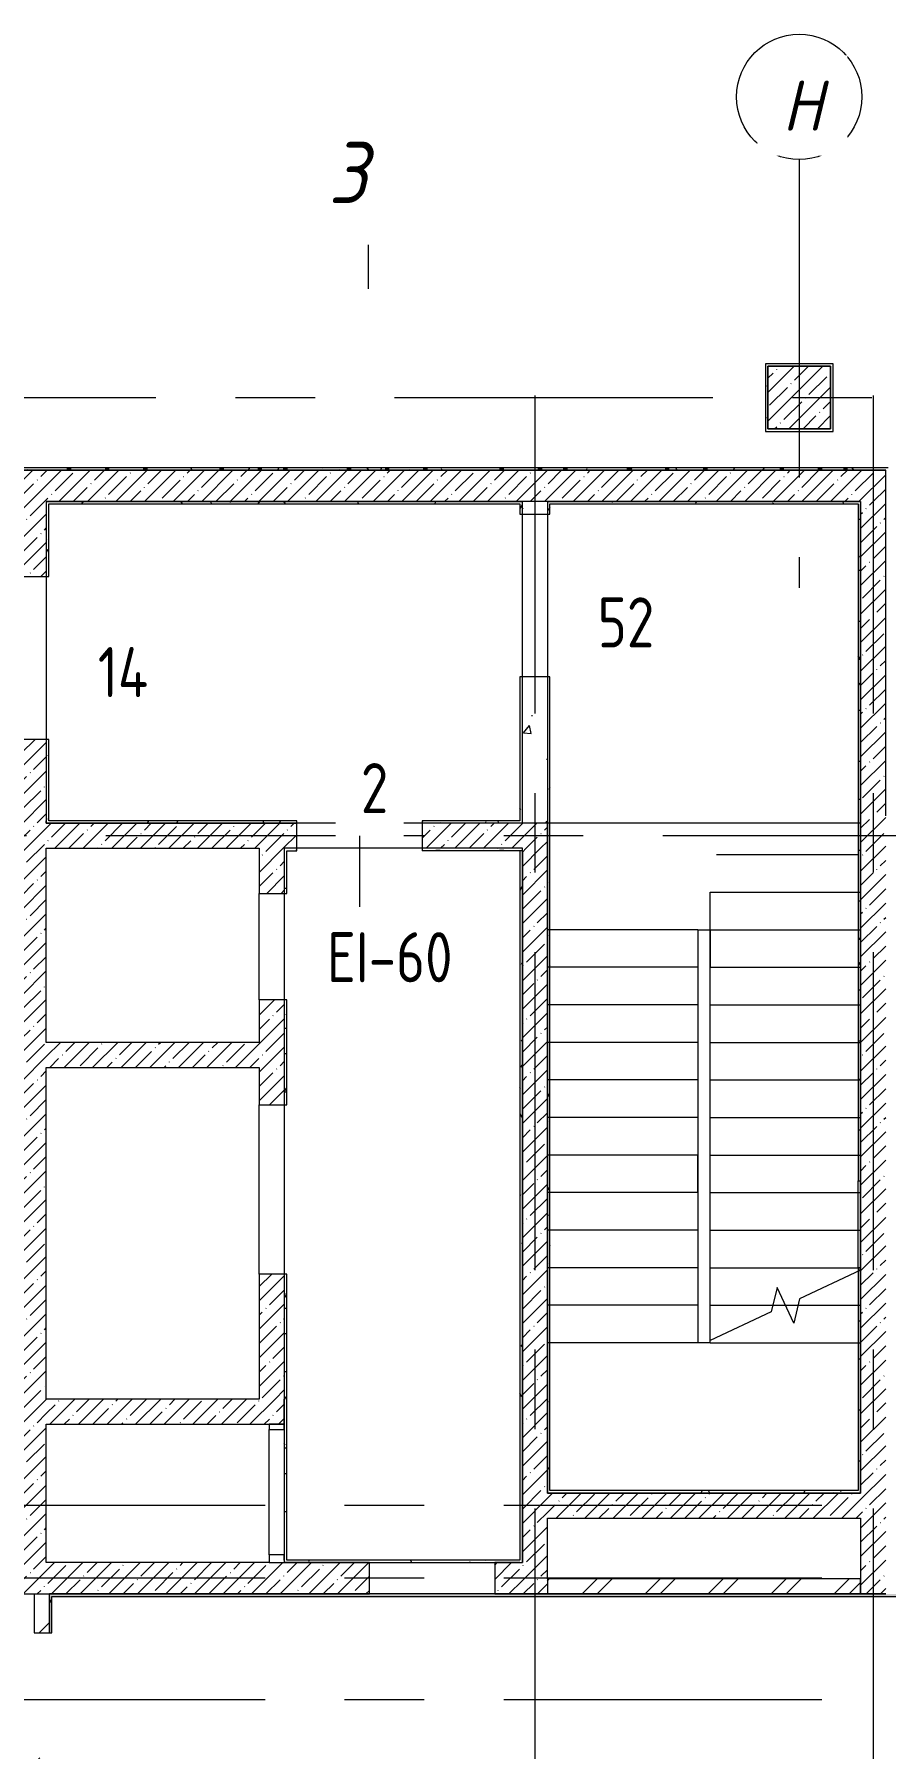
# Model space of a CAD drawing. Header units: metres. Extents: x 50 to 891, y -1294 to 247.
# Drawn here: x 669.2 to 703.2, y -1121.7 to -1053.2 of the extents above; entities that cross this region are included whole.
import ezdxf

# ---------------------------------------------------------------- set-up
doc = ezdxf.new("R2010")
doc.units = ezdxf.units.M
doc.linetypes.add('Линия сетки', pattern=[22.225, 12.7, -3.175, 3.175, -3.175])
doc.linetypes.add('Сверху', pattern=[3.96875, 2.38125, -1.5875])
doc.layers.add('S-GRID-IDEN', color=9, linetype='Continuous', lineweight=9)
doc.layers.add('ПЛАН', color=8, linetype='Continuous')
doc.styles.add('ISOCPEUR', font='isocpeur.ttf', dxfattribs={"width": 0.8, "height": 200})
doc.styles.add('ISOCPEUR_I', font='isocpeui.ttf', dxfattribs={"width": 0.9, "height": 350})
doc.styles.add('ISOCPEUR_I_1', font='isocpeui.ttf', dxfattribs={"width": 0.9, "height": 250})
pattern_1 = [(45, (788.3719, -1465.799), (-0.5702463, 0.5702463), []), (45, (788.9421, -1465.799), (-0.5702463, 0.5702463), [1.008065, -0.201615, 0.016765, -0.18485])]
pattern_2 = [(45, (788.3719, -1465.799), (-1.257236, 1.257236), []), (45, (788.3719, -1463.894), (-1.257236, 1.257236), [])]
pattern_3 = [(0, (788.3719, -1465.799), (2.032, 0.508), [0.16764, -1.35636, 0.16764, -1.35636, -8.128]), (0, (788.3719, -1465.799), (2.032, 0.508), [-3.048, 0.16764, -2.88036, 0.16764, -1.35636, -3.556]), (0, (788.3719, -1465.799), (2.032, 0.508), [-7.62, 0.16764, -0.84836, 0.16764, -2.37236]), (120, (789.1339, -1465.545), (-1.4559409, 1.5057636), [0.16764, -1.35636, 0.16764, -9.48436]), (120, (789.1339, -1465.545), (-1.4559409, 1.5057636), [-1.69164, -1.35636, 0.16764, -2.88036, -5.08]), (120, (789.1339, -1465.545), (-1.4559409, 1.5057636), [-6.096, 0.16764, -1.35636, 0.16764, -3.38836]), (120, (789.1339, -1465.545), (-1.4559409, 1.5057636), [-7.78764, -0.84836, 0.16764, -2.37236]), (240, (789.3879, -1464.529), (-0.5760591, -2.0137636), [0.16764, -1.35636, 0.16764, -9.48436]), (240, (789.3879, -1464.529), (-0.5760591, -2.0137636), [-1.69164, -1.35636, 0.16764, -2.88036, -5.08]), (240, (789.3879, -1464.529), (-0.5760591, -2.0137636), [-6.096, 0.16764, -1.35636, 0.16764, -3.38836]), (240, (789.3879, -1464.529), (-0.5760591, -2.0137636), [-7.78764, -0.84836, 0.16764, -2.37236])]

# ---------------------------------------------------------------- blocks, each defined once
blk = doc.blocks.new('Ось сетки - Заголовок сетки - Окружность 5 мм-84278--1А')
at = {"layer": 'S-GRID-IDEN'}
blk.add_circle((0, 0), 5, dxfattribs=at)

msp = doc.modelspace()

# ---------------------------------------------------------------- hatches: boundary and pattern name
at = {"layer": 'ПЛАН', "lineweight": 13}
h = msp.add_hatch(dxfattribs=at)
h.set_pattern_fill('FP_4', color=8, scale=0.005, style=0, pattern_type=2)
h.set_pattern_definition(pattern_3)
h.paths.add_polyline_path([(698.395, -1069.094), (698.495, -1069.094), (698.495, -1066.494), (698.395, -1066.494), (698.395, -1067.768)])
h = msp.add_hatch(dxfattribs=at)
h.set_pattern_fill('FP_1', color=8, scale=0.005, style=0, pattern_type=2)
h.set_pattern_definition(pattern_1)
h.paths.add_polyline_path([(698.495, -1068.994), (700.995, -1068.994), (700.995, -1066.494), (698.495, -1066.494), (698.495, -1067.768)])
h = msp.add_hatch(dxfattribs=at)
h.set_pattern_fill('FP_4', color=8, scale=0.005, style=0, pattern_type=2)
h.set_pattern_definition(pattern_3)
h.paths.add_polyline_path([(668.595, -1070.644), (703.295, -1070.644), (703.295, -1070.544), (668.595, -1070.544)])
h = msp.add_hatch(dxfattribs=at)
h.set_pattern_fill('FP_1', color=8, scale=0.005, style=0, pattern_type=2)
h.set_pattern_definition(pattern_1)
h.paths.add_polyline_path([(668.695, -1071.894), (703.195, -1071.894), (703.195, -1070.644), (668.695, -1070.644), (668.695, -1071.619)])
h = msp.add_hatch(dxfattribs=at)
h.set_pattern_fill('FP_1', color=8, scale=0.005, style=0, pattern_type=2)
h.set_pattern_definition(pattern_1)
h.paths.add_polyline_path([(668.695, -1114.269), (669.695, -1114.269), (669.695, -1081.394), (668.695, -1081.394), (668.695, -1113.98)])
h.paths.add_polyline_path([(668.695, -1074.894), (669.695, -1074.894), (669.695, -1071.894), (668.695, -1071.894), (668.695, -1072.903)])
h = msp.add_hatch(dxfattribs=at)
h.set_pattern_fill('FP_4', color=8, scale=0.005, style=0, pattern_type=2)
h.set_pattern_definition(pattern_3)
h.paths.add_polyline_path([(688.595, -1071.994), (688.695, -1071.994), (688.695, -1071.894), (669.695, -1071.894), (669.695, -1071.994), (678.721, -1071.994)])
h = msp.add_hatch(dxfattribs=at)
h.set_pattern_fill('FP_4', color=8, scale=0.005, style=0, pattern_type=2)
h.set_pattern_definition(pattern_3)
h.paths.add_polyline_path([(669.695, -1084.644), (669.795, -1084.644), (669.795, -1081.394), (669.695, -1081.394), (669.695, -1083.172)])
h.paths.add_polyline_path([(669.695, -1074.894), (669.795, -1074.894), (669.795, -1071.994), (669.695, -1071.994), (669.695, -1072.903)])
h = msp.add_hatch(dxfattribs=at)
h.set_pattern_fill('FP_4', color=8, scale=0.005, style=0, pattern_type=2)
h.set_pattern_definition(pattern_3)
h.paths.add_polyline_path([(688.595, -1084.744), (688.695, -1084.744), (688.695, -1078.894), (688.595, -1078.894), (688.595, -1084.644)])
h.paths.add_polyline_path([(688.695, -1072.394), (688.695, -1071.994), (688.595, -1071.994), (688.595, -1072.394)])
h = msp.add_hatch(dxfattribs=at)
h.set_pattern_fill('FP_2', color=8, scale=0.005, style=0, pattern_type=2)
h.set_pattern_definition([(50, (788.372, -1465.799), (3.643683, -0.31878), [0.381, -4.191]), (355, (788.372, -1465.799), (-0.704858, 3.821138), [0.3048, -3.3528]), (100.451, (788.6755, -1465.8256), (2.93885, 3.502334), [0.3238, -3.5618]), (46.184, (788.372, -1464.783), (5.42158, -0.840855), [0.5715, -6.2865]), (96.636, (788.8237, -1464.853), (4.74805, 4.94855), [0.4857, -5.3427]), (351.184, (788.372, -1464.783), (4.7481, 4.948506), [0.4572, -5.0292]), (21, (788.88, -1465.037), (3.03229, -2.045303), [0.381, -4.191]), (326, (788.88, -1465.037), (1.23604, 3.683765), [0.3048, -3.3528]), (71.451, (789.1326, -1465.2074), (4.26834, 1.638427), [0.3238, -3.5618]), (37.5, (788.3719, -1465.799), (0.0617735, 1.6911006), [0.03353, -3.27863, 0.03353, -3.37007, -3.3655]), (37.5, (788.3719, -1465.799), (0.0617735, 1.6911006), [-6.71576, 0.03353, -3.33197]), (7.5, (788.3719, -1465.799), (1.336394, 2.003611), [0.03353, -1.90703, 0.03353, -3.20243, -1.2827]), (7.5, (788.3719, -1465.799), (1.336394, 2.003611), [-5.17652, 0.03353, -1.24917]), (327.5, (787.239, -1465.799), (2.7118167, -0.1145767), [0.03353, -1.23647, 0.03353, -9.18667]), (327.5, (787.239, -1465.799), (2.7118167, -0.1145767), [-1.30353, -3.92887, 0.03353, -5.22427]), (317.5, (786.731, -1465.799), (2.962585, 0.508536), [0.03353, -1.61747, 0.03353, -2.59791, -3.7338]), (317.5, (786.731, -1465.799), (2.962585, 0.508536), [-4.28244, 0.03353, -3.70027])])
h.paths.add_polyline_path([(688.695, -1084.744), (689.695, -1084.744), (689.695, -1078.894), (688.695, -1078.894), (688.695, -1083.172)])
h.paths.add_polyline_path([(688.695, -1072.394), (689.695, -1072.394), (689.695, -1071.894), (688.695, -1071.894), (688.695, -1071.994)])
h = msp.add_hatch(dxfattribs=at)
h.set_pattern_fill('FP_4', color=8, scale=0.005, style=0, pattern_type=2)
h.set_pattern_definition(pattern_3)
h.paths.add_polyline_path([(702.195, -1071.994), (702.195, -1071.894), (689.695, -1071.894), (689.695, -1071.994), (702.095, -1071.994)])
h = msp.add_hatch(dxfattribs=at)
h.set_pattern_fill('FP_4', color=8, scale=0.005, style=0, pattern_type=2)
h.set_pattern_definition(pattern_3)
h.paths.add_polyline_path([(689.695, -1111.394), (689.795, -1111.394), (689.795, -1078.894), (689.695, -1078.894), (689.695, -1108.846)])
h.paths.add_polyline_path([(689.695, -1072.394), (689.795, -1072.394), (689.795, -1071.994), (689.695, -1071.994)])
h = msp.add_hatch(dxfattribs=at)
h.set_pattern_fill('FP_4', color=8, scale=0.005, style=0, pattern_type=2)
h.set_pattern_definition(pattern_3)
h.paths.add_polyline_path([(702.095, -1099.017), (702.195, -1099.017), (702.195, -1071.994), (702.095, -1071.994), (702.095, -1098.576)])
h = msp.add_hatch(dxfattribs=at)
h.set_pattern_fill('FP_1', color=8, scale=0.005, style=0, pattern_type=2)
h.set_pattern_definition(pattern_1)
h.paths.add_polyline_path([(702.195, -1115.519), (703.195, -1115.519), (703.195, -1071.894), (702.195, -1071.894), (702.195, -1115.264)])
h = msp.add_hatch(dxfattribs=at)
h.set_pattern_fill('FP_4', color=8, scale=0.005, style=0, pattern_type=2)
h.set_pattern_definition(pattern_3)
h.paths.add_polyline_path([(687.976, -1084.744), (688.595, -1084.744), (688.595, -1084.644), (684.695, -1084.644), (684.695, -1084.744), (684.891, -1084.744)])
h.paths.add_polyline_path([(679.695, -1084.744), (679.695, -1084.644), (669.695, -1084.644), (669.695, -1084.744), (678.721, -1084.744)])
h = msp.add_hatch(dxfattribs=at)
h.set_pattern_fill('FP_1', color=8, scale=0.005, style=0, pattern_type=2)
h.set_pattern_definition(pattern_1)
h.paths.add_polyline_path([(689.695, -1085.744), (689.695, -1084.744), (684.695, -1084.744), (684.695, -1085.744), (688.695, -1085.744)])
h.paths.add_polyline_path([(678.195, -1085.744), (679.695, -1085.744), (679.695, -1084.744), (669.695, -1084.744), (669.695, -1085.744), (672.55, -1085.744)])
h = msp.add_hatch(dxfattribs=at)
h.set_pattern_fill('FP_1', color=8, scale=0.005, style=0, pattern_type=2)
h.set_pattern_definition(pattern_1)
h.paths.add_polyline_path([(678.195, -1107.744), (679.195, -1107.744), (679.195, -1102.744), (678.195, -1102.744)])
h.paths.add_polyline_path([(678.195, -1095.994), (679.195, -1095.994), (679.195, -1091.794), (678.195, -1091.794), (678.195, -1094.494)])
h.paths.add_polyline_path([(678.195, -1087.544), (679.195, -1087.544), (679.195, -1085.744), (678.195, -1085.744)])
h = msp.add_hatch(dxfattribs=at)
h.set_pattern_fill('FP_4', color=8, scale=0.005, style=0, pattern_type=2)
h.set_pattern_definition(pattern_3)
h.paths.add_polyline_path([(688.695, -1085.844), (688.695, -1085.744), (684.695, -1085.744), (684.695, -1085.844), (687.976, -1085.844)])
h.paths.add_polyline_path([(679.695, -1085.844), (679.695, -1085.744), (679.195, -1085.744), (679.195, -1085.844), (679.295, -1085.844)])
h = msp.add_hatch(dxfattribs=at)
h.set_pattern_fill('FP_1', color=8, scale=0.005, style=0, pattern_type=2)
h.set_pattern_definition(pattern_1)
h.paths.add_polyline_path([(688.695, -1115.519), (689.695, -1115.519), (689.695, -1085.744), (688.695, -1085.744), (688.695, -1114.269)])
h = msp.add_hatch(dxfattribs=at)
h.set_pattern_fill('FP_4', color=8, scale=0.005, style=0, pattern_type=2)
h.set_pattern_definition(pattern_3)
h.paths.add_polyline_path([(679.195, -1114.169), (679.295, -1114.169), (679.295, -1102.744), (679.195, -1102.744), (679.195, -1113.98)])
h.paths.add_polyline_path([(679.195, -1095.994), (679.295, -1095.994), (679.295, -1091.794), (679.195, -1091.794)])
h.paths.add_polyline_path([(679.195, -1087.544), (679.295, -1087.544), (679.295, -1085.844), (679.195, -1085.844)])
h = msp.add_hatch(dxfattribs=at)
h.set_pattern_fill('FP_4', color=8, scale=0.005, style=0, pattern_type=2)
h.set_pattern_definition(pattern_3)
h.paths.add_polyline_path([(688.595, -1114.269), (688.695, -1114.269), (688.695, -1085.844), (688.595, -1085.844), (688.595, -1114.169)])
h = msp.add_hatch(dxfattribs=at)
h.set_pattern_fill('FP_1', color=8, scale=0.005, style=0, pattern_type=2)
h.set_pattern_definition(pattern_1)
h.paths.add_polyline_path([(669.695, -1094.494), (678.195, -1094.494), (678.195, -1093.494), (669.695, -1093.494)])
h = msp.add_hatch(dxfattribs=at)
h.set_pattern_fill('FP_4', color=8, scale=0.005, style=0, pattern_type=2)
h.set_pattern_definition(pattern_3)
h.paths.add_polyline_path([(702.095, -1111.494), (702.195, -1111.494), (702.195, -1102.494), (702.095, -1102.494), (702.095, -1111.413)])
h = msp.add_hatch(dxfattribs=at)
h.set_pattern_fill('FP_1', color=8, scale=0.005, style=0, pattern_type=2)
h.set_pattern_definition(pattern_1)
h.paths.add_polyline_path([(669.695, -1108.744), (679.195, -1108.744), (679.195, -1107.744), (669.695, -1107.744)])
h = msp.add_hatch(dxfattribs=at)
h.set_pattern_fill('FP_4', color=8, scale=0.005, style=0, pattern_type=2)
h.set_pattern_definition(pattern_3)
h.paths.add_polyline_path([(702.095, -1111.494), (702.095, -1111.394), (689.695, -1111.394), (689.695, -1111.494), (700.316, -1111.494)])
h = msp.add_hatch(dxfattribs=at)
h.set_pattern_fill('FP_1', color=8, scale=0.005, style=0, pattern_type=2)
h.set_pattern_definition(pattern_1)
h.paths.add_polyline_path([(689.695, -1112.494), (702.195, -1112.494), (702.195, -1111.494), (689.695, -1111.494)])
h = msp.add_hatch(dxfattribs=at)
h.set_pattern_fill('FP_1', color=8, scale=0.005, style=0, pattern_type=2)
h.set_pattern_definition(pattern_1)
h.paths.add_polyline_path([(637.32, -1115.519), (645.695, -1115.519), (645.695, -1114.269), (637.32, -1114.269)])
h.paths.add_polyline_path([(650.695, -1115.519), (654.195, -1115.519), (654.195, -1114.269), (650.695, -1114.269)])
h.paths.add_polyline_path([(659.195, -1115.519), (682.595, -1115.519), (682.595, -1114.269), (659.195, -1114.269)])
h.paths.add_polyline_path([(687.595, -1115.519), (688.695, -1115.519), (688.695, -1114.269), (687.595, -1114.269)])
h = msp.add_hatch(dxfattribs=at)
h.set_pattern_fill('FP_4', color=8, scale=0.005, style=0, pattern_type=2)
h.set_pattern_definition(pattern_3)
h.paths.add_polyline_path([(688.595, -1114.269), (688.595, -1114.169), (679.195, -1114.169), (679.195, -1114.269), (684.891, -1114.269)])
h = msp.add_hatch(dxfattribs=at)
h.set_pattern_fill('FP_3', color=8, scale=0.005, style=0, pattern_type=2)
h.set_pattern_definition(pattern_2)
h.paths.add_polyline_path([(700.316, -1115.519), (702.195, -1115.519), (702.195, -1114.919), (689.695, -1114.919), (689.695, -1115.519), (697.231, -1115.519)])
h = msp.add_hatch(dxfattribs=at)
h.set_pattern_fill('FP_3', color=8, scale=0.005, style=0, pattern_type=2)
h.set_pattern_definition(pattern_2)
h.paths.add_polyline_path([(669.819, -1123.969), (669.819, -1122.069), (669.219, -1122.069), (669.219, -1123.969)])
h.paths.add_polyline_path([(669.219, -1117.069), (669.819, -1117.069), (669.819, -1115.519), (669.219, -1115.519), (669.219, -1115.619)])
h = msp.add_hatch(dxfattribs=at)
h.set_pattern_fill('FP_4', color=8, scale=0.005, style=0, pattern_type=2)
h.set_pattern_definition(pattern_3)
h.paths.add_polyline_path([(719.019, -1115.619), (719.119, -1115.619), (719.119, -1115.519), (718.695, -1115.519), (718.695, -1115.619)])
h.paths.add_polyline_path([(713.695, -1115.619), (713.695, -1115.519), (669.819, -1115.519), (669.819, -1115.619), (703.401, -1115.619)])
h = msp.add_hatch(dxfattribs=at)
h.set_pattern_fill('FP_4', color=8, scale=0.005, style=0, pattern_type=2)
h.set_pattern_definition(pattern_3)
h.paths.add_polyline_path([(669.919, -1123.869), (669.919, -1122.069), (669.819, -1122.069), (669.819, -1123.869)])
h.paths.add_polyline_path([(669.819, -1117.069), (669.919, -1117.069), (669.919, -1115.619), (669.819, -1115.619)])

# ---------------------------------------------------------------- linework, layer by layer
at = {"layer": 'ПЛАН', "color": 8, "lineweight": 13}
for p, q in [((682.554, -1063.404), (682.554, -1061.648)), ((701.095, -1066.394), (698.395, -1066.394)), ((698.395, -1066.394), (698.395, -1069.094)), ((700.995, -1066.494), (698.495, -1066.494)), ((698.495, -1066.494), (698.495, -1068.994)), ((698.495, -1066.494), (700.995, -1066.494)), ((698.495, -1068.994), (698.495, -1066.494)), ((700.995, -1068.994), (700.995, -1066.494)), ((700.995, -1066.494), (700.995, -1068.994)), ((701.095, -1069.094), (701.095, -1066.394)), ((698.395, -1069.094), (701.095, -1069.094)), ((698.495, -1068.994), (700.995, -1068.994)), ((700.995, -1068.994), (698.495, -1068.994)), ((703.295, -1070.544), (668.595, -1070.544)), ((703.195, -1070.644), (668.695, -1070.644)), ((668.695, -1070.644), (703.195, -1070.644)), ((703.195, -1084.444), (703.195, -1070.644)), ((669.695, -1071.894), (688.695, -1071.894)), ((688.695, -1071.894), (669.695, -1071.894)), ((669.695, -1071.894), (669.695, -1071.994)), ((669.695, -1071.994), (669.695, -1084.644)), ((669.695, -1071.994), (669.695, -1074.894)), ((669.795, -1071.994), (688.595, -1071.994)), ((669.795, -1074.894), (669.795, -1071.994)), ((688.595, -1071.994), (688.595, -1072.394)), ((689.695, -1071.894), (688.695, -1071.894)), ((688.695, -1084.744), (688.695, -1071.894)), ((688.695, -1072.394), (688.695, -1071.994)), ((689.695, -1071.894), (702.195, -1071.894)), ((689.695, -1071.894), (689.695, -1084.744)), ((702.195, -1071.894), (689.695, -1071.894)), ((689.695, -1071.994), (689.695, -1072.394)), ((689.795, -1072.394), (689.795, -1071.994)), ((689.795, -1071.994), (702.095, -1071.994)), ((702.095, -1071.994), (702.095, -1099.017)), ((702.195, -1071.894), (702.195, -1099.017)), ((702.195, -1099.017), (702.195, -1071.994)), ((688.595, -1072.394), (689.695, -1072.394)), ((689.695, -1072.394), (689.795, -1072.394)), ((668.595, -1074.894), (669.695, -1074.894)), ((669.695, -1074.894), (669.695, -1081.394)), ((669.695, -1074.894), (669.795, -1074.894)), ((689.695, -1078.894), (688.595, -1078.894)), ((688.595, -1078.894), (688.595, -1084.644)), ((689.795, -1078.894), (689.695, -1078.894)), ((689.695, -1078.894), (689.695, -1084.744)), ((689.795, -1111.394), (689.795, -1078.894)), ((669.695, -1081.394), (668.595, -1081.394)), ((669.795, -1081.394), (669.695, -1081.394)), ((669.695, -1081.394), (669.695, -1084.644)), ((669.795, -1084.644), (669.795, -1081.394)), ((669.695, -1084.744), (669.695, -1084.644)), ((669.695, -1084.644), (669.695, -1084.744)), ((689.695, -1084.744), (669.695, -1084.744)), ((669.695, -1084.744), (679.695, -1084.744)), ((679.695, -1084.644), (669.795, -1084.644)), ((679.695, -1085.844), (679.695, -1084.644)), ((684.695, -1084.644), (684.695, -1085.844)), ((688.595, -1084.644), (684.695, -1084.644)), ((689.693, -1084.744), (689.693, -1088.994)), ((702.195, -1084.744), (689.693, -1084.744)), ((689.695, -1085.744), (689.695, -1084.744)), ((689.695, -1084.744), (689.695, -1085.744)), ((702.195, -1090.494), (702.195, -1084.744)), ((669.695, -1085.744), (678.195, -1085.744)), ((669.695, -1093.494), (669.695, -1085.744)), ((678.195, -1085.744), (678.195, -1087.544)), ((679.195, -1085.744), (679.195, -1107.744)), ((684.695, -1085.744), (679.195, -1085.744)), ((688.695, -1085.744), (684.695, -1085.744)), ((688.695, -1085.844), (688.695, -1085.744)), ((689.695, -1111.494), (689.695, -1085.744)), ((689.695, -1085.744), (689.695, -1111.394)), ((679.195, -1085.844), (679.195, -1087.544)), ((679.295, -1085.844), (679.695, -1085.844)), ((679.295, -1087.544), (679.295, -1085.844)), ((688.695, -1085.844), (684.695, -1085.844)), ((688.595, -1085.844), (688.595, -1114.169)), ((688.695, -1085.844), (688.695, -1114.269)), ((688.695, -1114.269), (688.695, -1085.844)), ((696.445, -1085.994), (702.095, -1085.994)), ((696.445, -1085.994), (702.095, -1085.994)), ((678.195, -1087.544), (679.195, -1087.544)), ((678.195, -1091.794), (678.195, -1087.544)), ((679.195, -1087.544), (679.195, -1091.794)), ((679.195, -1087.544), (679.295, -1087.544)), ((696.195, -1087.494), (702.195, -1087.494)), ((696.195, -1105.494), (696.195, -1087.494)), ((696.445, -1087.494), (702.095, -1087.494)), ((702.195, -1105.494), (702.195, -1087.494)), ((695.693, -1088.994), (689.693, -1088.994)), ((689.693, -1088.994), (689.693, -1105.494)), ((695.693, -1088.994), (689.693, -1088.994)), ((695.693, -1088.994), (696.195, -1088.994)), ((695.693, -1088.994), (695.693, -1105.494)), ((696.195, -1088.994), (696.195, -1090.494)), ((696.195, -1088.994), (702.195, -1088.994)), ((696.195, -1088.994), (702.195, -1088.994)), ((696.445, -1088.994), (702.095, -1088.994)), ((695.693, -1090.494), (689.693, -1090.494)), ((695.693, -1090.494), (689.693, -1090.494)), ((695.695, -1090.494), (695.695, -1091.994)), ((696.195, -1090.494), (702.195, -1090.494)), ((696.195, -1105.393), (696.195, -1090.494)), ((696.195, -1090.494), (702.195, -1090.494)), ((696.195, -1090.494), (702.195, -1090.494)), ((696.195, -1090.494), (702.195, -1090.494)), ((696.445, -1090.494), (702.095, -1090.494)), ((702.195, -1102.494), (702.195, -1090.494)), ((679.195, -1091.794), (678.195, -1091.794)), ((678.195, -1091.794), (678.195, -1093.494)), ((679.295, -1091.794), (679.195, -1091.794)), ((679.195, -1091.794), (679.195, -1095.994)), ((679.295, -1095.994), (679.295, -1091.794)), ((695.693, -1091.994), (689.693, -1091.994)), ((695.693, -1091.994), (689.693, -1091.994)), ((696.195, -1091.994), (702.195, -1091.994)), ((696.195, -1091.994), (702.195, -1091.994)), ((696.195, -1091.994), (702.195, -1091.994)), ((696.195, -1091.994), (702.195, -1091.994)), ((696.445, -1091.994), (702.095, -1091.994)), ((678.195, -1093.494), (669.695, -1093.494)), ((695.693, -1093.494), (689.693, -1093.494)), ((695.693, -1093.494), (689.693, -1093.494)), ((696.195, -1093.494), (702.195, -1093.494)), ((696.195, -1093.494), (702.195, -1093.494)), ((696.195, -1093.494), (702.195, -1093.494)), ((696.195, -1093.494), (702.195, -1093.494)), ((696.445, -1093.494), (702.095, -1093.494)), ((669.695, -1107.744), (669.695, -1094.494)), ((669.695, -1094.494), (678.195, -1094.494)), ((678.195, -1094.494), (678.195, -1095.994)), ((695.693, -1094.994), (689.693, -1094.994)), ((695.693, -1094.994), (689.693, -1094.994)), ((696.195, -1094.994), (702.195, -1094.994)), ((696.195, -1094.994), (702.195, -1094.994)), ((696.195, -1094.994), (702.195, -1094.994)), ((696.195, -1094.994), (702.195, -1094.994)), ((696.445, -1094.994), (702.095, -1094.994)), ((678.195, -1095.994), (679.195, -1095.994)), ((678.195, -1102.744), (678.195, -1095.994)), ((679.195, -1095.994), (679.195, -1102.744)), ((679.195, -1095.994), (679.295, -1095.994)), ((695.693, -1096.494), (689.693, -1096.494)), ((695.693, -1096.494), (689.693, -1096.494)), ((696.195, -1096.494), (702.195, -1096.494)), ((696.195, -1096.494), (702.195, -1096.494)), ((696.195, -1096.494), (702.195, -1096.494)), ((696.195, -1096.494), (702.195, -1096.494)), ((696.445, -1096.494), (702.095, -1096.494)), ((695.693, -1097.994), (689.693, -1097.994)), ((695.693, -1097.994), (689.693, -1097.994)), ((695.693, -1097.994), (689.693, -1097.994)), ((695.693, -1099.494), (695.693, -1097.994)), ((695.693, -1097.994), (695.693, -1099.494)), ((696.195, -1097.994), (702.195, -1097.994)), ((696.195, -1097.994), (702.195, -1097.994)), ((696.195, -1097.994), (702.195, -1097.994)), ((696.195, -1097.994), (702.195, -1097.994)), ((696.445, -1097.994), (702.095, -1097.994)), ((695.693, -1099.494), (689.693, -1099.494)), ((695.693, -1099.494), (689.693, -1099.494)), ((695.441, -1099.494), (689.795, -1099.494)), ((695.693, -1099.494), (695.693, -1100.994)), ((696.195, -1099.494), (702.195, -1099.494)), ((696.195, -1099.494), (702.195, -1099.494)), ((696.195, -1099.494), (702.195, -1099.494)), ((696.195, -1099.494), (702.195, -1099.494)), ((696.445, -1099.494), (702.095, -1099.494)), ((702.095, -1099.017), (702.195, -1099.017)), ((702.095, -1102.494), (702.095, -1099.017)), ((702.195, -1099.017), (702.195, -1111.494)), ((695.693, -1100.994), (689.693, -1100.994)), ((695.693, -1100.994), (689.693, -1100.994)), ((695.441, -1100.994), (689.795, -1100.994)), ((695.693, -1100.994), (695.693, -1102.494)), ((696.195, -1100.994), (702.195, -1100.994)), ((696.195, -1100.994), (702.195, -1100.994)), ((696.195, -1100.994), (702.195, -1100.994)), ((696.195, -1100.994), (702.195, -1100.994)), ((696.445, -1100.994), (702.095, -1100.994)), ((679.195, -1102.744), (678.195, -1102.744)), ((678.195, -1102.744), (678.195, -1107.744)), ((679.295, -1102.744), (679.195, -1102.744)), ((679.195, -1102.744), (679.195, -1107.744)), ((679.295, -1114.169), (679.295, -1102.744)), ((695.693, -1102.494), (689.693, -1102.494)), ((695.693, -1102.494), (689.693, -1102.494)), ((695.441, -1102.494), (689.795, -1102.494)), ((695.693, -1102.494), (695.693, -1103.994)), ((696.195, -1102.494), (702.195, -1102.494)), ((696.195, -1102.494), (702.195, -1102.494)), ((696.195, -1102.494), (702.195, -1102.494)), ((696.195, -1102.494), (702.195, -1102.494)), ((696.445, -1102.494), (702.095, -1102.494)), ((702.095, -1102.494), (702.095, -1111.394)), ((702.195, -1102.494), (702.095, -1102.494)), ((702.195, -1111.494), (702.195, -1102.494)), ((695.693, -1103.994), (689.693, -1103.994)), ((695.693, -1103.994), (689.693, -1103.994)), ((695.441, -1103.994), (689.795, -1103.994)), ((695.693, -1103.994), (695.693, -1105.494)), ((696.195, -1103.994), (702.195, -1103.994)), ((696.195, -1103.994), (698.693, -1103.994)), ((696.195, -1103.994), (702.195, -1103.994)), ((696.195, -1103.994), (698.693, -1103.994)), ((696.445, -1103.994), (698.693, -1103.994)), ((698.693, -1103.994), (699.195, -1103.994)), ((699.195, -1103.994), (699.698, -1103.994)), ((699.195, -1103.994), (699.698, -1103.994)), ((699.195, -1103.994), (699.698, -1103.994)), ((699.698, -1103.994), (702.095, -1103.994)), ((689.693, -1105.494), (689.693, -1111.494)), ((695.693, -1105.494), (689.693, -1105.494)), ((695.693, -1105.494), (689.693, -1105.494)), ((695.441, -1105.494), (689.795, -1105.494)), ((696.195, -1105.494), (695.693, -1105.494)), ((696.195, -1105.494), (695.693, -1105.494)), ((696.195, -1105.494), (696.195, -1105.393)), ((696.195, -1105.494), (702.195, -1105.494)), ((696.447, -1105.494), (702.095, -1105.494)), ((702.195, -1111.494), (702.195, -1105.494)), ((678.195, -1107.744), (669.695, -1107.744)), ((679.195, -1108.744), (679.195, -1107.744)), ((679.195, -1107.744), (679.195, -1114.169)), ((669.695, -1114.269), (669.695, -1108.744)), ((669.695, -1108.744), (679.195, -1108.744)), ((679.195, -1108.744), (678.595, -1108.744)), ((678.595, -1108.744), (678.595, -1108.956)), ((678.595, -1108.956), (679.195, -1108.956)), ((678.595, -1113.956), (678.595, -1108.956)), ((679.195, -1108.956), (679.195, -1108.744)), ((689.693, -1111.494), (702.195, -1111.494)), ((702.195, -1111.494), (689.695, -1111.494)), ((689.695, -1111.494), (702.095, -1111.494)), ((702.095, -1111.394), (689.795, -1111.394)), ((689.695, -1114.919), (689.695, -1112.494)), ((689.695, -1112.494), (702.195, -1112.494)), ((702.195, -1112.494), (702.195, -1115.519)), ((678.595, -1114.269), (669.695, -1114.269)), ((679.195, -1113.956), (678.595, -1113.956)), ((678.595, -1113.956), (678.595, -1114.269)), ((678.595, -1114.269), (679.195, -1114.269)), ((679.195, -1114.169), (679.195, -1113.956)), ((679.195, -1114.169), (679.195, -1114.269)), ((682.595, -1114.269), (679.195, -1114.269)), ((679.195, -1114.269), (688.595, -1114.269)), ((688.595, -1114.169), (679.295, -1114.169)), ((682.595, -1115.519), (682.595, -1114.269)), ((688.595, -1114.269), (687.595, -1114.269)), ((687.595, -1114.269), (687.595, -1115.519)), ((688.595, -1114.269), (688.695, -1114.269)), ((702.195, -1114.919), (689.695, -1114.919)), ((689.695, -1114.919), (689.695, -1115.519)), ((702.195, -1115.519), (702.195, -1114.919)), ((659.195, -1115.519), (682.595, -1115.519)), ((669.219, -1115.519), (669.219, -1117.069)), ((669.819, -1117.069), (669.819, -1115.519)), ((682.595, -1115.519), (669.819, -1115.519)), ((669.819, -1115.619), (669.819, -1117.069)), ((669.919, -1115.619), (713.695, -1115.619)), ((669.919, -1117.069), (669.919, -1115.619)), ((703.195, -1115.519), (682.595, -1115.519)), ((687.595, -1115.519), (689.695, -1115.519)), ((689.695, -1115.519), (702.195, -1115.519)), ((702.195, -1115.519), (703.195, -1115.519)), ((669.219, -1117.069), (669.819, -1117.069)), ((669.819, -1117.069), (669.919, -1117.069))]:
    msp.add_line(p, q, dxfattribs=at)
at = {"layer": 'ПЛАН', "color": 8, "linetype": 'Линия сетки', "lineweight": 13}
for p, q in [((594.698, -1067.744), (795.903, -1067.744)), ((689.195, -1067.662), (689.195, -1219.144)), ((702.695, -1067.662), (702.695, -1219.144)), ((795.903, -1085.244), (594.717, -1085.244)), ((795.903, -1085.244), (594.717, -1085.244)), ((789.553, -1111.994), (594.717, -1111.994)), ((789.553, -1114.894), (594.717, -1114.894)), ((789.553, -1119.744), (594.717, -1119.744))]:
    msp.add_line(p, q, dxfattribs=at)
at = {"layer": 'ПЛАН', "color": 8, "linetype": 'Сверху', "lineweight": 13}
for p, q in [((696.445, -1087.494), (702.095, -1087.494)), ((696.445, -1088.994), (702.095, -1088.994)), ((696.445, -1090.494), (702.095, -1090.494)), ((696.445, -1091.994), (702.095, -1091.994)), ((696.445, -1093.494), (702.095, -1093.494)), ((696.445, -1094.994), (702.095, -1094.994)), ((696.445, -1096.494), (702.095, -1096.494)), ((696.445, -1097.994), (702.095, -1097.994)), ((695.441, -1099.494), (689.795, -1099.494)), ((696.445, -1099.494), (702.095, -1099.494)), ((695.441, -1100.994), (689.795, -1100.994)), ((696.445, -1100.994), (702.095, -1100.994)), ((695.441, -1102.494), (689.795, -1102.494)), ((696.445, -1102.494), (702.095, -1102.494)), ((695.441, -1103.994), (689.795, -1103.994)), ((696.445, -1103.994), (698.693, -1103.994)), ((698.693, -1103.994), (699.195, -1103.994)), ((699.195, -1103.994), (699.698, -1103.994)), ((699.698, -1103.994), (702.095, -1103.994)), ((695.441, -1105.494), (689.795, -1105.494)), ((696.447, -1105.494), (702.095, -1105.494))]:
    msp.add_line(p, q, dxfattribs=at)
at = {"layer": 'ПЛАН', "color": 8, "linetype": 'Continuous', "lineweight": 13}
for p, q in [((702.195, -1102.595), (699.762, -1103.73)), ((698.865, -1103.286), (698.629, -1104.258)), ((699.525, -1104.702), (698.865, -1103.286)), ((698.629, -1104.258), (696.195, -1105.393)), ((699.762, -1103.73), (699.525, -1104.702))]:
    msp.add_line(p, q, dxfattribs=at)

# ---------------------------------------------------------------- block references
at = {"layer": 'ПЛАН', "color": 8, "lineweight": 13, "xscale": 0.4999999999999998, "yscale": 0.4999999999999998, "zscale": 0.4999999999999998, "rotation": 180.0000115811491}
msp.add_blockref('Ось сетки - Заголовок сетки - Окружность 5 мм-84278--1А', (699.745, -1055.737), dxfattribs=at)

# ---------------------------------------------------------------- texts
at = {"layer": 'ПЛАН', "color": 8, "lineweight": 13, "attachment_point": 1, "bg_fill": 2}
for s, insert, char_height, width, style in [('\\fISOCPEUR|b0|i1|c204|p34|;\\W.9;3', (680.95, -1057.534), 2.4483, 1.23654, 'ISOCPEUR_I_1'), ('52', (691.701, -1075.723), 2, 1.41097, 'ISOCPEUR'), ('14', (671.755, -1077.708), 2, 1.2827, 'ISOCPEUR')]:
    msp.add_mtext(s, dxfattribs=dict(at, insert=insert, char_height=char_height, width=width, style=style))

# ---------------------------------------------------------------- next in the draw order: texts
at = {"layer": 'ПЛАН', "color": 8, "lineweight": 13, "char_height": 2, "attachment_point": 1, "bg_fill": 2}
for s, insert, width, style in [('\\fISOCPEUR|b0|i1|c204|p34|;\\W.9;Н', (699.075, -1055.083), 1.58734, 'ISOCPEUR_I'), ('\\fISOCPEUR|b0|i0|c204|p34|;\\W.8;2', (682.251, -1082.34), 0.70548, 'ISOCPEUR')]:
    msp.add_mtext(s, dxfattribs=dict(at, insert=insert, width=width, style=style))

# ---------------------------------------------------------------- next in the draw order: linework, layer by layer
at = {"layer": 'ПЛАН', "color": 8, "linetype": 'Линия сетки', "lineweight": 13}
msp.add_line((699.745, -1058.237), (699.745, -1075.338), dxfattribs=at)
at = {"layer": 'ПЛАН', "color": 8, "lineweight": 13}
msp.add_line((682.195, -1085.244), (682.195, -1088.539), dxfattribs=at)

# ---------------------------------------------------------------- next in the draw order: texts
at = {"layer": 'ПЛАН', "color": 8, "lineweight": 13, "insert": (680.899, -1089.094), "char_height": 2, "width": 3.11055, "attachment_point": 1, "style": 'ISOCPEUR', "bg_fill": 2}
msp.add_mtext('EI-60', dxfattribs=at)

doc.saveas('drawing.dxf')
